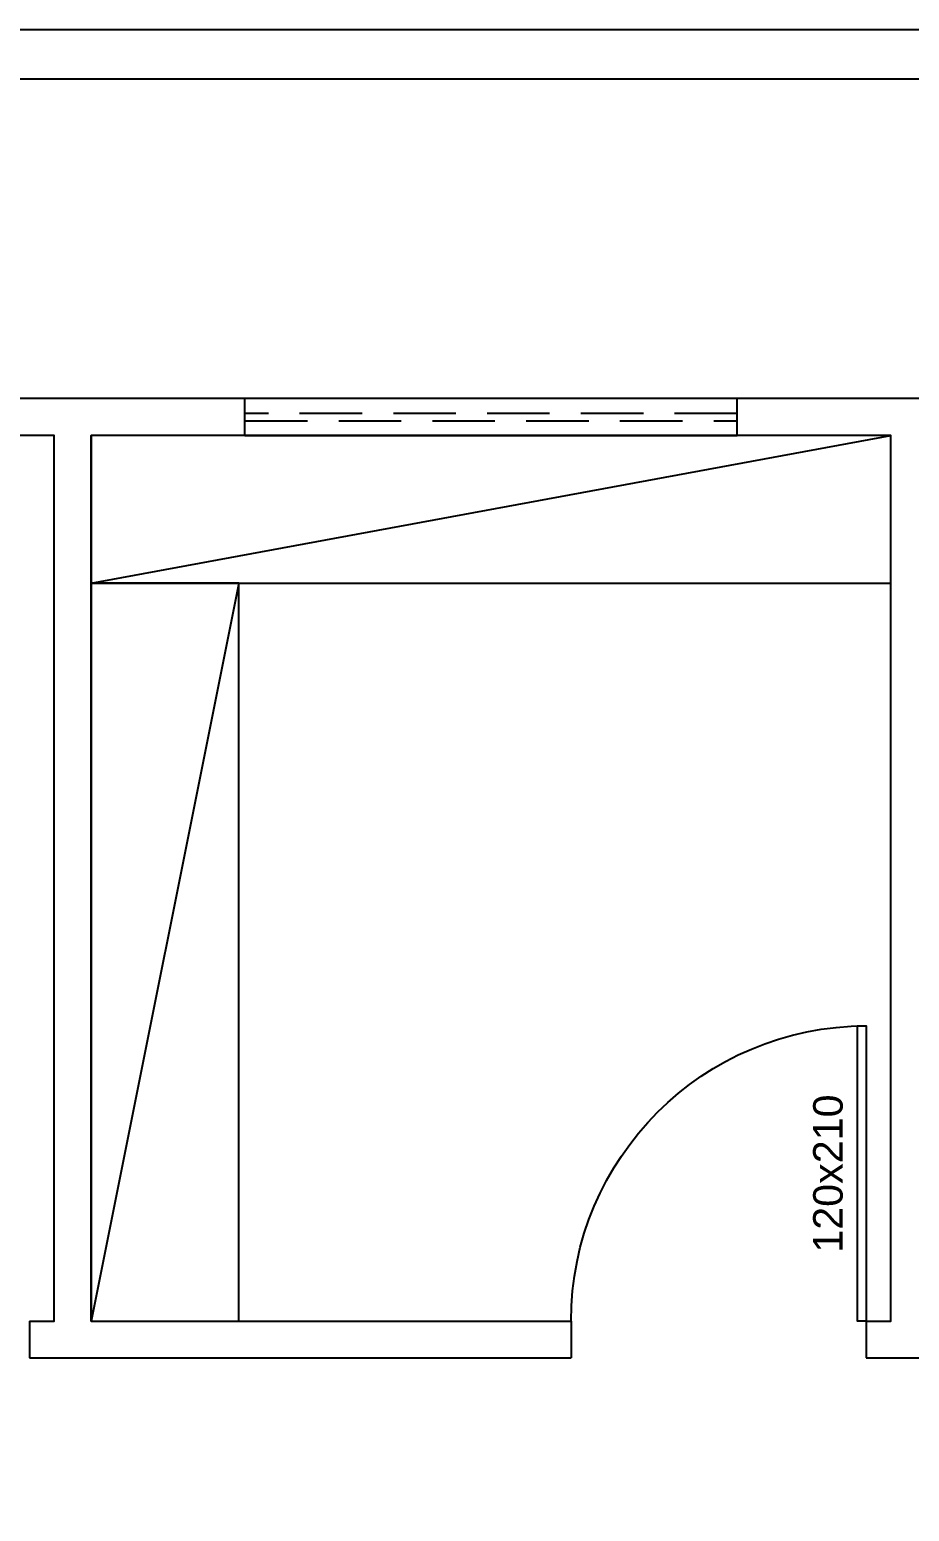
# Model space of a CAD drawing. Header units: centimetres. Extents: x 0 to 1084401, y -139216 to 99734.
# Drawn here: x 902819 to 903177, y 12089 to 12691 of the extents above; entities that cross this region are included whole.
import ezdxf
from ezdxf.enums import TextEntityAlignment as Align

# ---------------------------------------------------------------- set-up
doc = ezdxf.new("R2010")
doc.units = ezdxf.units.CM
doc.header["$LTSCALE"] = 4
doc.linetypes.add('DASHED2', pattern=[9.524999999999999, 6.35, -3.175])
for name, color, linetype in [('0.1', 1, 'Continuous'), ('0.2', 2, 'Continuous'), ('0.4', 4, 'Continuous'), ('0.6', 6, 'Continuous'), ('02-CONT', 2, 'Continuous')]:
    doc.layers.add(name, color=color, linetype=linetype)
doc.styles.add('2mm 1-50', font='arial.ttf', dxfattribs={"height": 0.1})

# ---------------------------------------------------------------- blocks, each defined once
blk = doc.blocks.new('1_00e')
blk.add_lwpolyline([(-28.40539012428269, -52.25289090163764), (-25.40539012428269, -52.25289090163764), (-25.40539012428269, 47.74710909836236), (-28.40539012428269, 47.74710909836236)], close=True)
at = {"color": 1}
blk.add_arc((-28.40539012428326, -52.25289090163764), 100, 0, 90, dxfattribs=at)

msp = doc.modelspace()

# ---------------------------------------------------------------- linework, layer by layer
at = {"layer": '0.1', "linetype": 'DASHED2'}
for p, q in [((903106.5019350428, 12535.47670687522), (902906.5019350427, 12535.47670687522)), ((902906.5019350427, 12532.47670687522), (903106.5019350428, 12532.47670687522))]:
    msp.add_line(p, q, dxfattribs=at)
at = {"layer": '0.2'}
for p, q in [((902844.0019350427, 12466.47670687522), (903169.0019350427, 12526.47670687522)), ((902904.0019350427, 12466.47670687522), (902844.0019350427, 12166.47670687522))]:
    msp.add_line(p, q, dxfattribs=at)
for points in [[(902844.0019350427, 12466.47670687522), (903169.0019350427, 12466.47670687522), (903169.0019350427, 12526.47670687522), (902844.0019350427, 12526.47670687522)], [(902904.0019350427, 12166.47670687522), (902904.0019350427, 12466.47670687522), (902844.0019350427, 12466.47670687522), (902844.0019350427, 12166.47670687522)]]:
    msp.add_lwpolyline(points, close=True, dxfattribs=at)
at = {"layer": '0.4'}
for points in [[(900558.7788920754, 9701.980715536441), (900539.1768547148, 9701.927128932926), (900921.062621098, 12691.47670687522), (913921.5026210954, 12691.47670687522), (913083.5726628432, 10275.20962031729)], [(900561.9021201797, 9721.989328319456), (900938.6703317886, 12671.47670687521), (913893.3984030362, 12671.47670687522), (913069.3399238586, 10295.20962031728)]]:
    msp.add_lwpolyline(points, dxfattribs=at)
at = {"layer": '0.6'}
for p, q in [((902906.5019350427, 12526.47670687522), (902906.5019350427, 12541.47670687522)), ((903106.5019350428, 12541.47670687522), (902906.5019350427, 12541.47670687522)), ((903106.5019350427, 12526.47670687522), (903106.5019350427, 12541.47670687522)), ((902906.5019350427, 12526.47670687522), (903106.5019350428, 12526.47670687522)), ((902819.0019350427, 12166.47670687522), (902819.0019350427, 12151.47670687522)), ((903039.0019350427, 12166.47670687522), (903039.0019350427, 12151.47670687522)), ((903159.0019350427, 12166.47670687522), (903159.0019350427, 12151.47670687522))]:
    msp.add_line(p, q, dxfattribs=at)
for points in [[(902844.0019350427, 12541.47670687522), (902784.0019350427, 12541.47670687522)], [(902906.5019350427, 12541.47670687522), (902829.0019350427, 12541.47670687522)], [(903184.0019350427, 12541.47670687522), (903106.5019350427, 12541.47670687522)], [(903239.0019350427, 12541.47670687522), (903169.0019350427, 12541.47670687522)], [(902819.0019350427, 12166.47670687522), (902829.0019350427, 12166.47670687522), (902829.0019350427, 12526.47670687522), (902784.0019350427, 12526.47670687522)], [(902844.0019350427, 12166.47670687522), (902844.0019350427, 12526.47670687522)], [(902906.5019350427, 12526.47670687522), (902844.0019350427, 12526.47670687522)], [(903159.0019350427, 12166.47670687522), (903169.0019350427, 12166.47670687522), (903169.0019350427, 12526.47670687522), (903106.5019350427, 12526.47670687522)], [(902844.0019350427, 12166.47670687522), (903039.0019350427, 12166.47670687522)], [(902819.0019350427, 12151.47670687522), (902844.0019350427, 12151.47670687522)], [(902829.0019350427, 12151.47670687522), (903039.0019350427, 12151.47670687522)], [(903159.0019350427, 12151.47670687522), (903184.0019350427, 12151.47670687522)], [(903169.0019350427, 12151.47670687522), (903399.0019350427, 12151.47670687522)]]:
    msp.add_lwpolyline(points, dxfattribs=at)

# ---------------------------------------------------------------- block references
at = {"layer": '02-CONT', "xscale": -1.2, "yscale": 1.2, "zscale": 1.2}
msp.add_blockref('1_00e', (903124.9154668936, 12229.18017595719), dxfattribs=at)

# ---------------------------------------------------------------- texts
at = {"layer": '02-CONT', "style": '2mm 1-50'}
msp.add_text('120x210', height=12, rotation=90, dxfattribs=at).set_placement((903143.4019350426, 12226.42269471975), align=Align.MIDDLE_CENTER)

doc.saveas('drawing.dxf')
